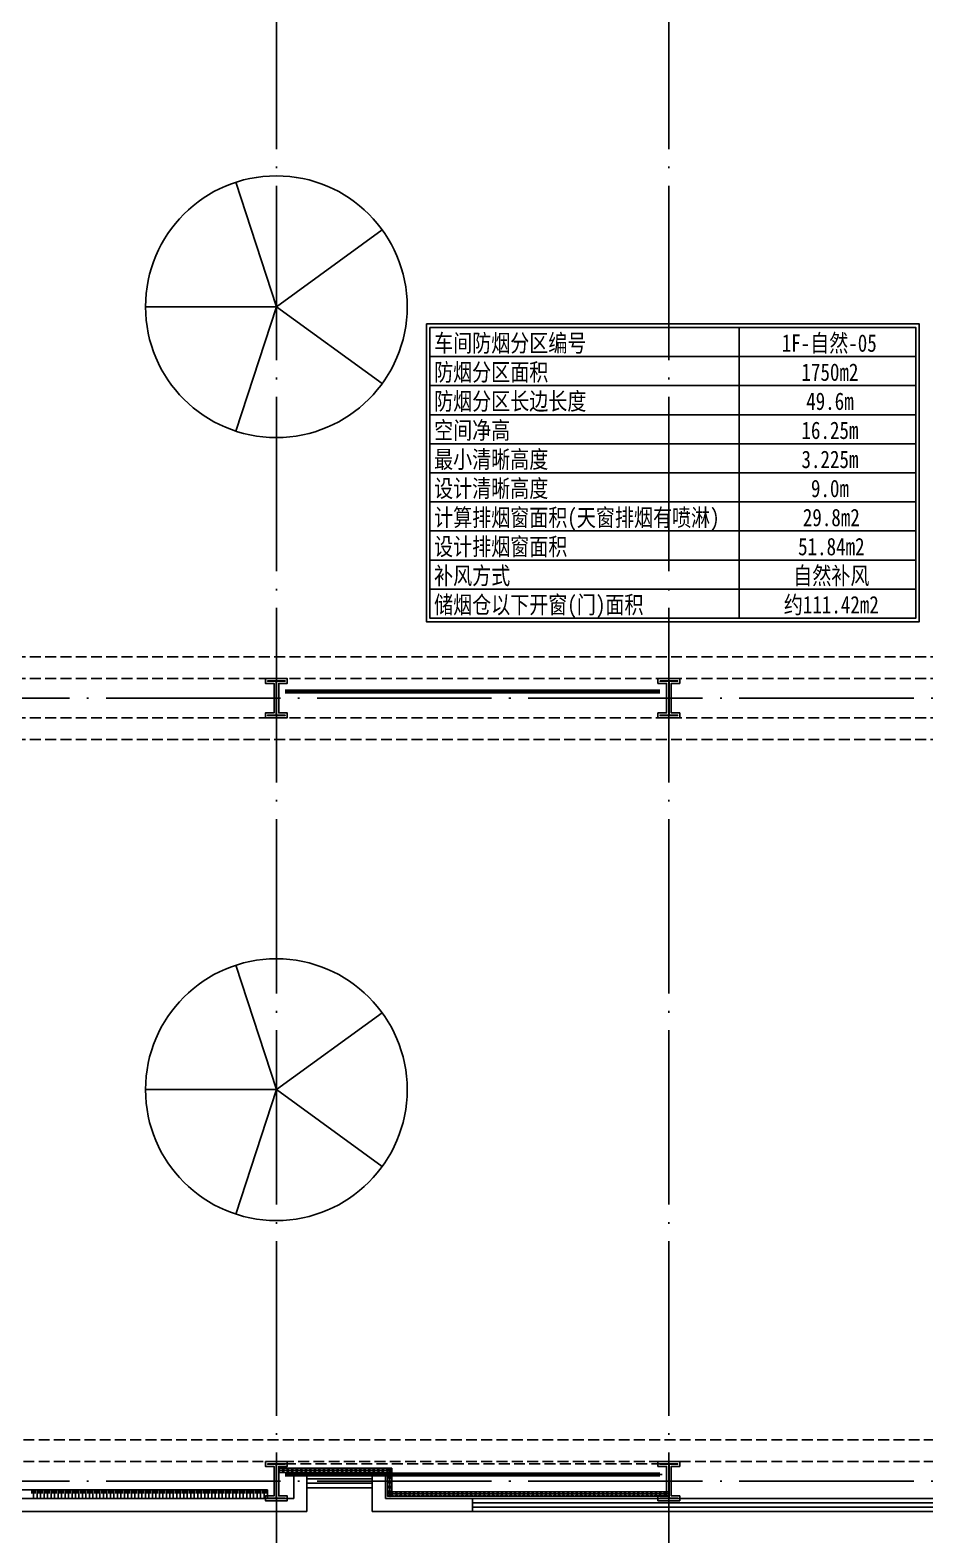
# Model space of a CAD drawing. Extents: x -555607 to 460190, y 498714 to 1664455.
# Drawn here: x -287501 to -266983, y 547687 to 582187 of the extents above; entities that cross this region are included whole.
import ezdxf
from ezdxf.enums import TextEntityAlignment as Align

# ---------------------------------------------------------------- set-up
doc = ezdxf.new("R2010")
doc.units = 0
doc.header["$LTSCALE"] = 1000
doc.header["$MEASUREMENT"] = 0
for name, pattern in [('CENTER', [2, 1.25, -0.25, 0.25, -0.25]), ('DASH', [0.35, 0.25, -0.1]), ('DOTE', [2.42, 2, -0.2, 0.02, -0.2])]:
    doc.linetypes.add(name, pattern=pattern)
doc.layers.get('Defpoints').update_dxf_attribs({"color": 210})
for name, color, linetype in [('99平面图例外参$0$A-HATCH-2', 251, 'Continuous'), ('A-AXIS-DOTE', 14, 'DOTE'), ('A-HATCH-2', 251, 'Continuous'), ('A-HRAIL', 250, 'Continuous'), ('A-LIN-V', 9, 'Continuous'), ('A-SFCE', 30, 'Continuous'), ('A-WINDOW', 8, 'Continuous'), ('AS-COLN', 6, 'Continuous'), ('AS-WALL', 40, 'Continuous'), ('建-窗', 8, 'Continuous'), ('暖通', 7, 'Continuous')]:
    doc.layers.add(name, color=color, linetype=linetype)
doc.layers.add('柱间支撑', color=6, linetype='CENTER', lineweight=0)
doc.styles.add('-黑体', font='simhei.ttf', dxfattribs={"width": 0.8})

# ---------------------------------------------------------------- blocks, each defined once
blk = doc.blocks.new('w4324324')
at = {"layer": 'A-HATCH-2', "color": 250}
for q in [(-1694760, 686605), (-1697614, 684532), (-1691907, 684532), (-1696524, 681178), (-1692997, 681178)]:
    blk.add_line((-1694760, 683605), q, dxfattribs=at)
blk.add_circle((-1694760, 683605), 3000, dxfattribs=at)
blk = doc.blocks.new('342343')
at = {"layer": 'A-LIN-V'}
for p in [(1030710, 81556), (1048660, 81556)]:
    blk.add_blockref('w4324324', p, dxfattribs=at)
blk = doc.blocks.new('23124232432')
at = {"layer": '柱间支撑', "color": 250, "const_width": 100}
for points in [[(-273054, 567020), (-281654, 567020)], [(-273054, 549070), (-281654, 549070)]]:
    blk.add_lwpolyline(points, dxfattribs=at)
blk = doc.blocks.new('w42343243')
at = {"layer": 'A-HATCH-2'}
blk.add_lwpolyline([(-165104, 621070), (-164604, 621070), (-164604, 620958), (-164800, 620958), (-164800, 620282), (-164604, 620282), (-164604, 620170), (-165104, 620170), (-165104, 620282), (-164908, 620282), (-164908, 620958), (-165104, 620958)], close=True, dxfattribs=at)
at = {"layer": 'AS-COLN', "color": 3}
blk.add_lwpolyline([(-165054, 621020), (-164654, 621020), (-164654, 621008), (-164850, 621008), (-164850, 620232), (-164654, 620232), (-164654, 620220), (-165054, 620220), (-165054, 620232), (-164858, 620232), (-164858, 621008), (-165054, 621008)], close=True, dxfattribs=at)
blk = doc.blocks.new('WINDOW2DLIB$DYNSTYLE$00000005')
at = {"color": 0}
for points in [[(-0.5, 0.5), (-0.5, -0.5)], [(-0.5, 0.5), (0.5, 0.5)], [(0.5, -0.5), (0.5, 0.5)], [(0.5, 0.1667), (-0.5, 0.1667)], [(0.5, -0.1667), (-0.5, -0.1667)], [(-0.5, -0.5), (0.5, -0.5)]]:
    blk.add_lwpolyline(points, dxfattribs=at)
blk = doc.blocks.new('99平面图例外参$0$$LinePat$填挖边坡')
at = {"color": 0}
for p, q in [((0, 0), (0, -1500)), ((300, 0), (300, -600))]:
    blk.add_line(p, q, dxfattribs=at)
at = {"layer": 'Defpoints', "color": 0}
blk.add_point((600, 0), dxfattribs=at)
blk = doc.blocks.new('99平面图例外参$0$$LinePat$圆环')
for points in [[(0, 150), (300, 150)], [(0, 0), (300, 0)], [(0, -150), (300, -150)]]:
    blk.add_lwpolyline(points)
at = {"color": 0}
blk.add_circle((150, 0), 150, dxfattribs=at)

msp = doc.modelspace()

# ---------------------------------------------------------------- linework, layer by layer
at = {"layer": 'A-AXIS-DOTE', "color": 250, "ltscale": 2}
for p, q in [((-272854.2, 540740), (-272854.2, 728870)), ((-281854.2, 540740), (-281854.2, 626220)), ((-122040, 566870), (-318010, 566870)), ((-122040, 548920), (-318010, 548920))]:
    msp.add_line(p, q, dxfattribs=at)
at = {"layer": 'A-HATCH-2', "color": 250, "linetype": 'DASH'}
for p, q in [((-313054.2, 567820), (-128854.2, 567820)), ((-313054.2, 567320), (-128854.2, 567320)), ((-313054.2, 566419.9), (-128854.2, 566419.9)), ((-313054.2, 565919.9), (-128854.2, 565919.9)), ((-312854.2, 549870), (-138054.2, 549870)), ((-312854.2, 549370), (-138054.2, 549370))]:
    msp.add_line(p, q, dxfattribs=at)
at = {"layer": 'A-LIN-V', "color": 250}
for q in [(-313254.2, 548719.9), (-282054.2, 548532)]:
    msp.add_line((-282054.2, 548719.9), q, dxfattribs=at)
at = {"layer": 'A-SFCE', "color": 250, "linetype": 'DASH'}
for p, q in [((-273004.2, 549319.9), (-281704.2, 549319.9)), ((-273004.2, 549069.9), (-281704.2, 549069.9))]:
    msp.add_line(p, q, dxfattribs=at)
at = {"layer": 'AS-WALL'}
for p, q in [((-281154.2, 549070), (-281454.2, 549070)), ((-281454.2, 549070), (-281454.2, 548519.9)), ((-281154.2, 548770), (-281154.2, 549070)), ((-279354.2, 549070), (-279654.2, 549070)), ((-279654.2, 549070), (-279654.2, 548770)), ((-279354.2, 549070), (-279354.2, 548519.9)), ((-281154.2, 548770), (-281154.2, 548219.9)), ((-279654.2, 548770), (-279654.2, 548520)), ((-281154.2, 548219.9), (-313754.2, 548219.9)), ((-281454.2, 548519.9), (-313454.2, 548519.9)), ((-279654.2, 548520), (-279654.2, 548520)), ((-279654.2, 548520), (-279654.2, 548220)), ((-279654.2, 548220), (-279504.2, 548220)), ((-279504.2, 548219.9), (-277354.2, 548219.9)), ((-277354.2, 548519.9), (-279354.2, 548519.9)), ((-277354.2, 548219.9), (-277354.2, 548519.9))]:
    msp.add_line(p, q, dxfattribs=at)
at = {"layer": '暖通'}
for p, q in [((-271240.6, 575369.2), (-271240.6, 568704)), ((-278334, 574702.7), (-267191.8, 574702.7)), ((-278334, 574036.2), (-267191.8, 574036.2)), ((-278334, 573369.7), (-267191.8, 573369.7)), ((-278334, 572703.2), (-267191.8, 572703.2)), ((-278334, 572036.6), (-267191.8, 572036.6)), ((-278334, 571370.1), (-267191.8, 571370.1)), ((-278334, 570703.6), (-267191.8, 570703.6)), ((-278334, 570037.1), (-267191.8, 570037.1)), ((-278334, 569370.6), (-267191.8, 569370.6)), ((-278334, 568704), (-267191.8, 568704)), ((-278334, 568704), (-267191.8, 568704))]:
    msp.add_line(p, q, dxfattribs=at)
for points in [[(-278414, 575449.2), (-267111.8, 575449.2), (-267111.8, 568624), (-278414, 568624)], [(-278334, 575369.2), (-267191.8, 575369.2), (-267191.8, 568704), (-278334, 568704)]]:
    msp.add_lwpolyline(points, close=True, dxfattribs=at)

# ---------------------------------------------------------------- block references
at = {"layer": '99平面图例外参$0$A-HATCH-2', "color": 250, "xscale": -0.1335034007147995, "yscale": 0.1333333333333333, "zscale": 0.1333333333333333}
for p in [(-287421, 548719.9), (-287340.9, 548719.9), (-287260.8, 548719.9), (-287180.7, 548719.9), (-287100.6, 548719.9), (-287020.5, 548719.9), (-286940.4, 548719.9), (-286860.3, 548719.9), (-286780.2, 548719.9), (-286700.1, 548719.9), (-286620, 548719.9), (-286539.9, 548719.9), (-286459.8, 548719.9), (-286379.7, 548719.9), (-286299.6, 548719.9), (-286219.5, 548719.9), (-286139.4, 548719.9), (-286059.3, 548719.9), (-285979.2, 548719.9), (-285899.1, 548719.9), (-285819, 548719.9), (-285738.9, 548719.9), (-285658.8, 548719.9), (-285578.7, 548719.9), (-285498.6, 548719.9), (-285418.5, 548719.9), (-285338.4, 548719.9), (-285258.3, 548719.9), (-285178.2, 548719.9), (-285098.1, 548719.9), (-285018, 548719.9), (-284937.9, 548719.9), (-284857.8, 548719.9), (-284777.7, 548719.9), (-284697.6, 548719.9), (-284617.4, 548719.9), (-284537.3, 548719.9), (-284457.2, 548719.9), (-284377.1, 548719.9), (-284297, 548719.9), (-284216.9, 548719.9), (-284136.8, 548719.9), (-284056.7, 548719.9), (-283976.6, 548719.9), (-283896.5, 548719.9), (-283816.4, 548719.9), (-283736.3, 548719.9), (-283656.2, 548719.9), (-283576.1, 548719.9), (-283496, 548719.9), (-283415.9, 548719.9), (-283335.8, 548719.9), (-283255.7, 548719.9), (-283175.6, 548719.9), (-283095.5, 548719.9), (-283015.4, 548719.9), (-282935.3, 548719.9), (-282855.2, 548719.9), (-282775.1, 548719.9), (-282695, 548719.9), (-282614.9, 548719.9), (-282534.8, 548719.9), (-282454.7, 548719.9), (-282374.6, 548719.9), (-282294.5, 548719.9), (-282214.4, 548719.9), (-282134.3, 548719.9), (-282054.2, 548719.9)]:
    msp.add_blockref('99平面图例外参$0$$LinePat$填挖边坡', p, dxfattribs=at)
at = {"layer": 'A-HRAIL', "color": 250, "yscale": 0.3333333333111111, "zscale": 0.3333333333111111}
for p, xscale, rotation in [((-281696.3, 549170.1), 0.3461333288160676, 180), ((-281592.5, 549170.1), 0.3461333288160676, 180), ((-281488.7, 549170.1), 0.3461333288160676, 180), ((-281384.8, 549170.1), 0.3461333288160676, 180), ((-281281, 549170.1), 0.3461333288160676, 180), ((-281177.1, 549170.1), 0.3461333288160676, 180), ((-281073.3, 549170.1), 0.3461333288160676, 180), ((-280969.5, 549170.1), 0.3461333288160676, 180), ((-280865.6, 549170.1), 0.3461333288160676, 180), ((-280761.8, 549170.1), 0.3461333288160676, 180), ((-280657.9, 549170.1), 0.3461333288160676, 180), ((-280554.1, 549170.1), 0.3461333288160676, 180), ((-280450.3, 549170.1), 0.3461333288160676, 180), ((-280346.4, 549170.1), 0.3461333288160676, 180), ((-280242.6, 549170.1), 0.3461333288160676, 180), ((-280138.7, 549170.1), 0.3461333288160676, 180), ((-280034.9, 549170.1), 0.3461333288160676, 180), ((-279931.1, 549170.1), 0.3461333288160676, 180), ((-279827.2, 549170.1), 0.3461333288160676, 180), ((-279723.4, 549170.1), 0.3461333288160676, 180), ((-279619.5, 549170.1), 0.3461333288160676, 180), ((-279515.7, 549170.1), 0.3461333288160676, 180), ((-279411.9, 549170.1), 0.3461333288160676, 180), ((-279308, 549170.1), 0.3461333288160676, 180), ((-279204.2, 549170.1), 0.3461333288160676, 180), ((-279254.2, 549220.1), 0.3611111226889233, 270), ((-279254.2, 549111.7), 0.3611111226889233, 270), ((-279254.2, 549003.4), 0.3611111226889233, 270), ((-279254.2, 548895.1), 0.3611111226889233, 270), ((-279254.2, 548786.7), 0.3611111226889233, 270), ((-279254.2, 548678.4), 0.3611111226889233, 270), ((-279203.3, 548626.1), 0.3361633151507422, 180.0000000002036), ((-279102.5, 548626.1), 0.3361633151507422, 180.0000000002036), ((-279001.6, 548626.1), 0.3361633151507422, 180.0000000002036), ((-278900.8, 548626.1), 0.3361633151507422, 180.0000000002036), ((-278799.9, 548626.1), 0.3361633151507422, 180.0000000002036), ((-278699.1, 548626.1), 0.3361633151507422, 180.0000000002036), ((-278598.2, 548626.1), 0.3361633151507422, 180.0000000002036), ((-278497.4, 548626.1), 0.3361633151507422, 180.0000000002036), ((-278396.5, 548626.1), 0.3361633151507422, 180.0000000002036), ((-278295.7, 548626.1), 0.3361633151507422, 180.0000000002036), ((-278194.8, 548626.1), 0.3361633151507422, 180.0000000002036), ((-278094, 548626.1), 0.3361633151507422, 180.0000000002036), ((-277993.1, 548626.1), 0.3361633151507422, 180.0000000002036), ((-277892.3, 548626.1), 0.3361633151507422, 180.0000000002036), ((-277791.4, 548626.1), 0.3361633151507422, 180.0000000002036), ((-277690.6, 548626.1), 0.3361633151507422, 180.0000000002036), ((-277589.8, 548626.1), 0.3361633151507422, 180.0000000002036), ((-277488.9, 548626.1), 0.3361633151507422, 180.0000000002036), ((-277388.1, 548626.1), 0.3361633151507422, 180.0000000002036), ((-277287.2, 548626.1), 0.3361633151507422, 180.0000000002036), ((-277186.4, 548626.1), 0.3361633151507422, 180.0000000002036), ((-277085.5, 548626.1), 0.3361633151507422, 180.0000000002036), ((-276984.7, 548626.1), 0.3361633151507422, 180.0000000002036), ((-276883.8, 548626.1), 0.3361633151507422, 180.0000000002036), ((-276783, 548626.1), 0.3361633151507422, 180.0000000002036), ((-276682.1, 548626.1), 0.3361633151507422, 180.0000000002036), ((-276581.3, 548626.1), 0.3361633151507422, 180.0000000002036), ((-276480.4, 548626.1), 0.3361633151507422, 180.0000000002036), ((-276379.6, 548626.1), 0.3361633151507422, 180.0000000002036), ((-276278.7, 548626.1), 0.3361633151507422, 180.0000000002036), ((-276177.9, 548626.1), 0.3361633151507422, 180.0000000002036), ((-276077, 548626.1), 0.3361633151507422, 180.0000000002036), ((-275976.2, 548626.1), 0.3361633151507422, 180.0000000002036), ((-275875.3, 548626.1), 0.3361633151507422, 180.0000000002036), ((-275774.5, 548626.1), 0.3361633151507422, 180.0000000002036), ((-275673.6, 548626.1), 0.3361633151507422, 180.0000000002036), ((-275572.8, 548626.1), 0.3361633151507422, 180.0000000002036), ((-275471.9, 548626.1), 0.3361633151507422, 180.0000000002036), ((-275371.1, 548626.1), 0.3361633151507422, 180.0000000002036), ((-275270.2, 548626.1), 0.3361633151507422, 180.0000000002036), ((-275169.4, 548626.1), 0.3361633151507422, 180.0000000002036), ((-275068.5, 548626.1), 0.3361633151507422, 180.0000000002036), ((-274967.7, 548626.1), 0.3361633151507422, 180.0000000002036), ((-274866.8, 548626.1), 0.3361633151507422, 180.0000000002036), ((-274766, 548626.1), 0.3361633151507422, 180.0000000002036), ((-274665.1, 548626.1), 0.3361633151507422, 180.0000000002036), ((-274564.3, 548626.1), 0.3361633151507422, 180.0000000002036), ((-274463.4, 548626.1), 0.3361633151507422, 180.0000000002036), ((-274362.6, 548626.1), 0.3361633151507422, 180.0000000002036), ((-274261.7, 548626.1), 0.3361633151507422, 180.0000000002036), ((-274160.9, 548626.1), 0.3361633151507422, 180.0000000002036), ((-274060, 548626.1), 0.3361633151507422, 180.0000000002036), ((-273959.2, 548626.1), 0.3361633151507422, 180.0000000002036), ((-273858.3, 548626.1), 0.3361633151507422, 180.0000000002036), ((-273757.5, 548626.1), 0.3361633151507422, 180.0000000002036), ((-273656.6, 548626.1), 0.3361633151507422, 180.0000000002036), ((-273555.8, 548626.1), 0.3361633151507422, 180.0000000002036), ((-273454.9, 548626.1), 0.3361633151507422, 180.0000000002036), ((-273354.1, 548626.1), 0.3361633151507422, 180.0000000002036), ((-273253.2, 548626.1), 0.3361633151507422, 180.0000000002036), ((-273152.4, 548626.1), 0.3361633151507422, 180.0000000002036), ((-273051.5, 548626.1), 0.3361633151507422, 180.0000000002036), ((-272950.7, 548626.1), 0.3361633151507422, 180.0000000002036), ((-272849.8, 548626.1), 0.3361633151507422, 180.0000000002036)]:
    msp.add_blockref('99平面图例外参$0$$LinePat$圆环', p, dxfattribs=dict(at, xscale=xscale, rotation=rotation))
at = {"layer": 'A-LIN-V', "color": 250, "rotation": 90}
msp.add_blockref('342343', (483306.5, 1221945), dxfattribs=at)
at = {"layer": 'A-WINDOW', "color": 250}
for p in [(-117000, -53750), (-108000, -53750), (-117000, -71700), (-108000, -71700)]:
    msp.add_blockref('w42343243', p, dxfattribs=at)
at = {"layer": '建-窗', "yscale": -300, "zscale": 300}
for p, xscale, rotation in [((-280404.2, 548920), -1500, 180.0000000000445), ((-270754.2, 548369.9), 13200, 179.9999999996995)]:
    msp.add_blockref('WINDOW2DLIB$DYNSTYLE$00000005', p, dxfattribs=dict(at, xscale=xscale, rotation=rotation))
at = {"layer": '柱间支撑'}
msp.add_blockref('23124232432', (0, 0), dxfattribs=at)

# ---------------------------------------------------------------- texts
at = {"layer": '暖通', "style": '-黑体', "width": 0.8}
for s, p in [('车间防烟分区编号', (-278237.3, 574811.8)), ('防烟分区面积', (-278237.3, 574145.3)), ('防烟分区长边长度', (-278237.3, 573478.8)), ('空间净高', (-278237.3, 572812.2)), ('最小清晰高度', (-278237.3, 572145.7)), ('设计清晰高度', (-278237.3, 571479.2)), ('计算排烟窗面积(天窗排烟有喷淋)', (-278237.3, 570812.7)), ('设计排烟窗面积', (-278237.3, 570146.2)), ('补风方式', (-278237.3, 569479.6)), ('储烟仓以下开窗(门)面积', (-278237.3, 568813.1))]:
    msp.add_text(s, height=400, dxfattribs=at).set_placement(p)
for s, p in [('1F-自然-05', (-269177, 574811.8)), ('16.25m', (-269160.4, 572812.2)), ('3.225m', (-269160.4, 572145.7)), ('9.0m', (-269160.4, 571479.2)), ('29.8m2', (-269128.9, 570812.7)), ('自然补风', (-269128.9, 569479.6))]:
    msp.add_text(s, height=400, dxfattribs=at).set_placement(p, align=Align.CENTER)
at = {"layer": '暖通', "color": 6, "style": '-黑体', "width": 0.8}
for s, p in [('1750m2', (-269160.4, 574145.3)), ('49.6m', (-269160.4, 573478.8)), ('51.84m2', (-269128.9, 570146.2)), ('约111.42m2', (-269128.9, 568813.1))]:
    msp.add_text(s, height=400, dxfattribs=at).set_placement(p, align=Align.CENTER)

doc.saveas('drawing.dxf')
